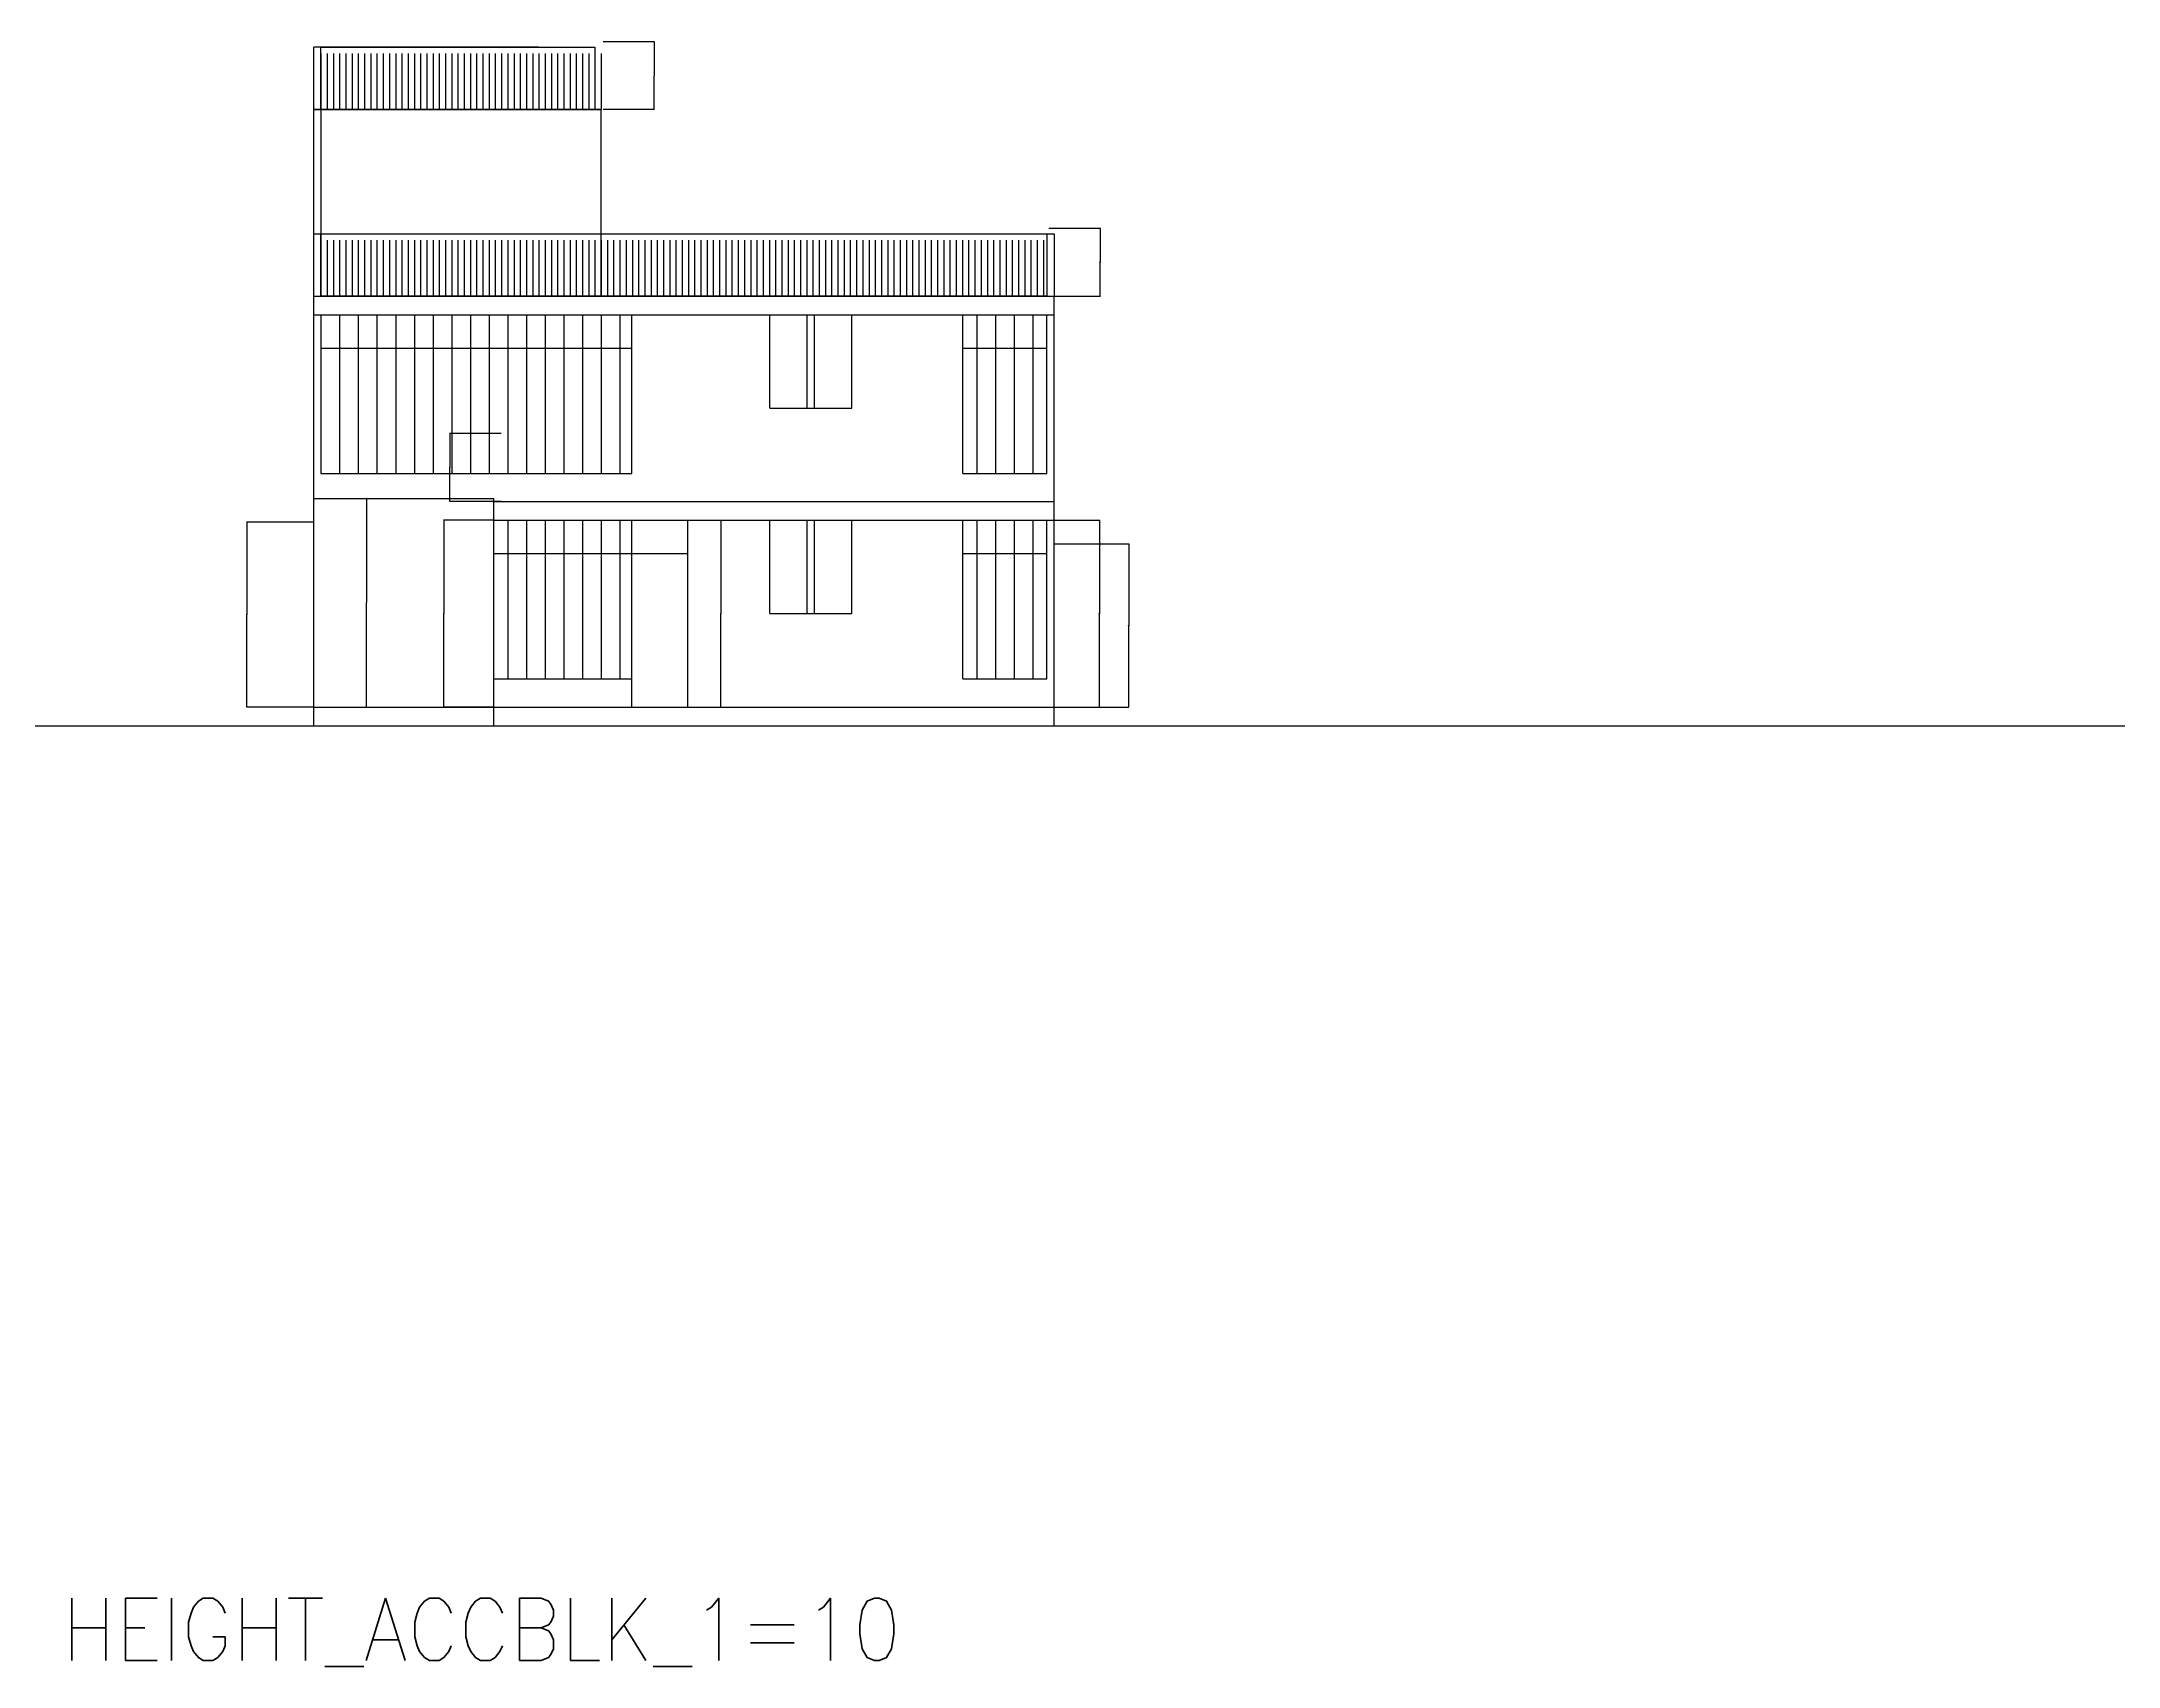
# Model space of a CAD drawing. Header units: feet. Extents: x -1257 to 5708, y 184 to 5555.
# Drawn here: x 865 to 2178, y 4528 to 5555 of the extents above; entities that cross this region are included whole.
import ezdxf

# ---------------------------------------------------------------- set-up
doc = ezdxf.new("R2010")
doc.units = ezdxf.units.FT
doc.header["$MEASUREMENT"] = 0
doc.layers.add('ACCBLK_1', color=7, linetype='Continuous')
for name, color, linetype, plot in [('BLK_1_FLR_0_REGULAR_ROOM', 1, 'Continuous', False), ('BLK_1_FLR_0_WC_BATH_HT', 3, 'Continuous', False), ('BLK_1_PARAPET_HT', 2, 'Continuous', False)]:
    doc.layers.add(name, color=color, linetype=linetype, plot=plot)
doc.layers.add('BLK_1_STAIR_HEADROOM', color=7, linetype='Continuous', lineweight=0, plot=False)
doc.styles.get("Standard").update_dxf_attribs({"font": 'standard'})
doc.dimstyles.get("Standard").update_dxf_attribs({"dimtxt": 0.18, "dimasz": 0.18, "dimexe": 0.18, "dimexo": 0.0625, "dimgap": 0.09, "dimtad": 0, "dimtih": 1, "dimtoh": 1, "dimdec": 1, "dimzin": 0, "dimdsep": 46, "dimlunit": 4, "dimtxsty": 'standard', "dimcen": 0.09, "dimadec": 0, "dimazin": 0, "dimtfac": 1, "dimtdec": 1, "dimtofl": 0, "dimtmove": 0, "dimatfit": 3, "dimfxl": 1, "dimtolj": 1, "dimtzin": 0, "dimarcsym": 0})

# ---------------------------------------------------------------- blocks, each defined once
blk = doc.blocks.new('AUDIT_I_200127221134-10')
blk.add_line((0, 0.45), (0, -0.45))
blk = doc.blocks.new('AUDIT_I_200127221134-11')
at = {"color": 0, "linetype": 'ByBlock', "lineweight": -2}
for p in [(-4.5, 0), (-4.4, 0), (-4.3, 0), (-4.2, 0), (-4.1, 0), (-4, 0), (-3.9, 0), (-3.8, 0), (-3.7, 0), (-3.6, 0), (-3.5, 0), (-3.4, 0), (-3.3, 0), (-3.2, 0), (-3.1, 0), (-3, 0), (-2.9, 0), (-2.8, 0), (-2.7, 0), (-2.6, 0), (-2.5, 0), (-2.4, 0), (-2.3, 0), (-2.2, 0), (-2.1, 0), (-2, 0), (-1.9, 0), (-1.8, 0), (-1.7, 0), (-1.6, 0), (-1.5, 0), (-1.4, 0), (-1.3, 0), (-1.2, 0), (-1.1, 0), (-1, 0), (-0.9, 0), (-0.8, 0), (-0.7, 0), (-0.6, 0), (-0.5, 0), (-0.4, 0), (-0.3, 0), (-0.2, 0), (-0.1, 0), (0, 0)]:
    blk.add_blockref('AUDIT_I_200127221134-10', p, dxfattribs=at)
blk = doc.blocks.new('AUDIT_I_200127221134-12')
blk.add_line((0, 0.45), (0, -0.45))
blk = doc.blocks.new('AUDIT_I_200127221134-13')
at = {"color": 0, "linetype": 'ByBlock', "lineweight": -2}
for p in [(-11.6, 0), (-11.5, 0), (-11.4, 0), (-11.3, 0), (-11.2, 0), (-11.1, 0), (-11, 0), (-10.9, 0), (-10.8, 0), (-10.7, 0), (-10.6, 0), (-10.5, 0), (-10.4, 0), (-10.3, 0), (-10.2, 0), (-10.1, 0), (-10, 0), (-9.9, 0), (-9.8, 0), (-9.7, 0), (-9.6, 0), (-9.5, 0), (-9.4, 0), (-9.3, 0), (-9.2, 0), (-9.1, 0), (-9, 0), (-8.9, 0), (-8.8, 0), (-8.7, 0), (-8.6, 0), (-8.5, 0), (-8.4, 0), (-8.3, 0), (-8.2, 0), (-8.1, 0), (-8, 0), (-7.9, 0), (-7.8, 0), (-7.7, 0), (-7.6, 0), (-7.5, 0), (-7.4, 0), (-7.3, 0), (-7.2, 0), (-7.1, 0), (-7, 0), (-6.9, 0), (-6.8, 0), (-6.7, 0), (-6.6, 0), (-6.5, 0), (-6.4, 0), (-6.3, 0), (-6.2, 0), (-6.1, 0), (-6, 0), (-5.9, 0), (-5.8, 0), (-5.7, 0), (-5.6, 0), (-5.5, 0), (-5.4, 0), (-5.3, 0), (-5.2, 0), (-5.1, 0), (-5, 0), (-4.9, 0), (-4.8, 0), (-4.7, 0), (-4.6, 0), (-4.5, 0), (-4.4, 0), (-4.3, 0), (-4.2, 0), (-4.1, 0), (-4, 0), (-3.9, 0), (-3.8, 0), (-3.7, 0), (-3.6, 0), (-3.5, 0), (-3.4, 0), (-3.3, 0), (-3.2, 0), (-3.1, 0), (-3, 0), (-2.9, 0), (-2.8, 0), (-2.7, 0), (-2.6, 0), (-2.5, 0), (-2.4, 0), (-2.3, 0), (-2.2, 0), (-2.1, 0), (-2, 0), (-1.9, 0), (-1.8, 0), (-1.7, 0), (-1.6, 0), (-1.5, 0), (-1.4, 0), (-1.3, 0), (-1.2, 0), (-1.1, 0), (-1, 0), (-0.9, 0), (-0.8, 0), (-0.7, 0), (-0.6, 0), (-0.5, 0), (-0.4, 0), (-0.3, 0), (-0.2, 0), (-0.1, 0), (0, 0)]:
    blk.add_blockref('AUDIT_I_200127221134-12', p, dxfattribs=at)
blk = doc.blocks.new('*D114')
at = {"layer": 'ACCBLK_1', "color": 0, "lineweight": -2, "transparency": 16777216}
for p, q in [((1037, 5251.4), (994.5, 5251.4)), ((994.7, 5251.3), (994.7, 5193.2)), ((994.7, 5134.8), (994.7, 5192.8)), ((1037, 5134.6), (994.5, 5134.6))]:
    blk.add_line(p, q, dxfattribs=at)
at = {"layer": 'ACCBLK_1', "color": 0, "transparency": 16777216}
for points in [[(994.6, 5251.3), (994.7, 5251.3), (994.7, 5251.4)], [(994.6, 5134.8), (994.7, 5134.8), (994.7, 5134.6)]]:
    blk.add_solid(points, dxfattribs=at)
at = {"layer": 'Defpoints', "color": 0, "transparency": 16777216}
for p in [(994.7, 5251.4), (1037, 5251.4), (1037, 5134.6)]:
    blk.add_point(p, dxfattribs=at)
at = {"layer": 'ACCBLK_1', "color": 0, "transparency": 16777216, "insert": (994.7, 5193), "char_height": 0.18, "width": 0.7, "attachment_point": 5}
blk.add_mtext('\\A1;9\'-9"', dxfattribs=at)
blk = doc.blocks.new('*D126')
at = {"layer": 'BLK_1_FLR_0_REGULAR_ROOM', "color": 0, "lineweight": -2, "transparency": 16777216}
for p, q in [((1238.2, 5252.7), (1294.6, 5252.7)), ((1294.4, 5252.5), (1294.4, 5193.9)), ((1294.4, 5134.8), (1294.4, 5193.5)), ((1238.2, 5134.6), (1294.6, 5134.6))]:
    blk.add_line(p, q, dxfattribs=at)
at = {"layer": 'BLK_1_FLR_0_REGULAR_ROOM', "color": 0, "transparency": 16777216}
for points in [[(1294.4, 5252.5), (1294.4, 5252.5), (1294.4, 5252.7)], [(1294.4, 5134.8), (1294.4, 5134.8), (1294.4, 5134.6)]]:
    blk.add_solid(points, dxfattribs=at)
at = {"layer": 'Defpoints', "color": 0, "transparency": 16777216}
for p in [(1238.1, 5252.7), (1294.4, 5252.7), (1238.1, 5134.6)]:
    blk.add_point(p, dxfattribs=at)
at = {"layer": 'BLK_1_FLR_0_REGULAR_ROOM', "color": 0, "transparency": 16777216, "insert": (1294.4, 5193.7), "char_height": 0.18, "attachment_point": 5}
blk.add_mtext('\\A1;9\'-10"', dxfattribs=at)
blk = doc.blocks.new('*D127')
at = {"layer": 'BLK_1_FLR_0_REGULAR_ROOM', "color": 0, "lineweight": -2, "transparency": 16777216}
for p, q in [((1505.1, 5252.7), (1533.9, 5252.7)), ((1533.7, 5252.5), (1533.7, 5193.9)), ((1533.7, 5134.8), (1533.7, 5193.5)), ((1505.1, 5134.6), (1533.9, 5134.6))]:
    blk.add_line(p, q, dxfattribs=at)
at = {"layer": 'BLK_1_FLR_0_REGULAR_ROOM', "color": 0, "transparency": 16777216}
for points in [[(1533.7, 5252.5), (1533.7, 5252.5), (1533.7, 5252.7)], [(1533.7, 5134.8), (1533.7, 5134.8), (1533.7, 5134.6)]]:
    blk.add_solid(points, dxfattribs=at)
at = {"layer": 'Defpoints', "color": 0, "transparency": 16777216}
for p in [(1505, 5252.7), (1533.7, 5252.7), (1505, 5134.6)]:
    blk.add_point(p, dxfattribs=at)
at = {"layer": 'BLK_1_FLR_0_REGULAR_ROOM', "color": 0, "transparency": 16777216, "insert": (1533.7, 5193.7), "char_height": 0.18, "attachment_point": 5}
blk.add_mtext('\\A1;9\'-10"', dxfattribs=at)
blk = doc.blocks.new('*D128')
at = {"layer": 'BLK_1_FLR_0_REGULAR_ROOM', "color": 0, "lineweight": -2, "transparency": 16777216}
for p, q in [((1150.7, 5252.7), (1119.1, 5252.7)), ((1119.3, 5252.5), (1119.3, 5193.9)), ((1119.3, 5134.8), (1119.3, 5193.5)), ((1150.7, 5134.6), (1119.1, 5134.6))]:
    blk.add_line(p, q, dxfattribs=at)
at = {"layer": 'BLK_1_FLR_0_REGULAR_ROOM', "color": 0, "transparency": 16777216}
for points in [[(1119.3, 5252.5), (1119.4, 5252.5), (1119.3, 5252.7)], [(1119.3, 5134.8), (1119.4, 5134.8), (1119.3, 5134.6)]]:
    blk.add_solid(points, dxfattribs=at)
at = {"layer": 'Defpoints', "color": 0, "transparency": 16777216}
for p in [(1119.3, 5252.7), (1150.8, 5252.7), (1150.8, 5134.6)]:
    blk.add_point(p, dxfattribs=at)
at = {"layer": 'BLK_1_FLR_0_REGULAR_ROOM', "color": 0, "transparency": 16777216, "insert": (1119.3, 5193.7), "char_height": 0.18, "attachment_point": 5}
blk.add_mtext('\\A1;9\'-10"', dxfattribs=at)
blk = doc.blocks.new('*D156')
at = {"layer": 'BLK_1_FLR_0_WC_BATH_HT', "color": 0, "lineweight": -2, "transparency": 16777216}
for p, q in [((1070.3, 5266.5), (1070.1, 5266.5)), ((1070.3, 5266.3), (1070.3, 5200.7)), ((1070.3, 5134.8), (1070.3, 5200.3)), ((1070.3, 5134.6), (1070.1, 5134.6))]:
    blk.add_line(p, q, dxfattribs=at)
at = {"layer": 'BLK_1_FLR_0_WC_BATH_HT', "color": 0, "transparency": 16777216}
for points in [[(1070.3, 5266.3), (1070.4, 5266.3), (1070.3, 5266.5)], [(1070.3, 5134.8), (1070.4, 5134.8), (1070.3, 5134.6)]]:
    blk.add_solid(points, dxfattribs=at)
at = {"layer": 'Defpoints', "color": 0, "transparency": 16777216}
for p in [(1070.3, 5266.5), (1070.3, 5266.5), (1070.3, 5134.6)]:
    blk.add_point(p, dxfattribs=at)
at = {"layer": 'BLK_1_FLR_0_WC_BATH_HT', "color": 0, "transparency": 16777216, "insert": (1070.3, 5200.5), "char_height": 0.18, "attachment_point": 5}
blk.add_mtext("\\A1;11'", dxfattribs=at)
blk = doc.blocks.new('*D165')
at = {"layer": 'BLK_1_PARAPET_HT', "color": 0, "lineweight": -2, "transparency": 16777216}
for p, q in [((1501.7, 5437.4), (1534.3, 5437.4)), ((1534.1, 5437.2), (1534.1, 5416.1)), ((1534.1, 5394.6), (1534.1, 5415.7)), ((1501.7, 5394.4), (1534.3, 5394.4))]:
    blk.add_line(p, q, dxfattribs=at)
at = {"layer": 'BLK_1_PARAPET_HT', "color": 0, "transparency": 16777216}
for points in [[(1534.1, 5437.2), (1534.1, 5437.2), (1534.1, 5437.4)], [(1534.1, 5394.6), (1534.1, 5394.6), (1534.1, 5394.4)]]:
    blk.add_solid(points, dxfattribs=at)
at = {"layer": 'Defpoints', "color": 0, "transparency": 16777216}
for p in [(1501.6, 5437.4), (1501.6, 5394.4), (1534.1, 5394.4)]:
    blk.add_point(p, dxfattribs=at)
at = {"layer": 'BLK_1_PARAPET_HT', "color": 0, "transparency": 16777216, "insert": (1534.1, 5415.9), "char_height": 0.18, "attachment_point": 5}
blk.add_mtext('\\A1;3\'-7"', dxfattribs=at)
blk = doc.blocks.new('*D164')
at = {"layer": 'BLK_1_PARAPET_HT', "color": 0, "lineweight": -2, "transparency": 16777216}
for p, q in [((1155.5, 5307.5), (1122.8, 5307.5)), ((1123, 5307.3), (1123, 5286.2)), ((1123, 5264.7), (1123, 5285.8)), ((1155.5, 5264.5), (1122.8, 5264.5))]:
    blk.add_line(p, q, dxfattribs=at)
at = {"layer": 'BLK_1_PARAPET_HT', "color": 0, "transparency": 16777216}
for points in [[(1123, 5307.3), (1123, 5307.3), (1123, 5307.5)], [(1123, 5264.7), (1123, 5264.7), (1123, 5264.5)]]:
    blk.add_solid(points, dxfattribs=at)
at = {"layer": 'Defpoints', "color": 0, "transparency": 16777216}
for p in [(1155.5, 5307.5), (1123, 5264.5), (1155.5, 5264.5)]:
    blk.add_point(p, dxfattribs=at)
at = {"layer": 'BLK_1_PARAPET_HT', "color": 0, "transparency": 16777216, "insert": (1123, 5286), "char_height": 0.18, "attachment_point": 5}
blk.add_mtext('\\A1;3\'-7"', dxfattribs=at)
blk = doc.blocks.new('*D166')
at = {"layer": 'BLK_1_PARAPET_HT', "color": 0, "lineweight": -2, "transparency": 16777216}
for p, q in [((1219.9, 5555.5), (1252.5, 5555.5)), ((1252.3, 5555.3), (1252.3, 5534.2)), ((1252.3, 5512.7), (1252.3, 5533.8)), ((1219.9, 5512.6), (1252.5, 5512.6))]:
    blk.add_line(p, q, dxfattribs=at)
at = {"layer": 'BLK_1_PARAPET_HT', "color": 0, "transparency": 16777216}
for points in [[(1252.3, 5555.3), (1252.4, 5555.3), (1252.3, 5555.5)], [(1252.3, 5512.7), (1252.4, 5512.7), (1252.3, 5512.6)]]:
    blk.add_solid(points, dxfattribs=at)
at = {"layer": 'Defpoints', "color": 0, "transparency": 16777216}
for p in [(1219.8, 5555.5), (1219.8, 5512.6), (1252.3, 5512.6)]:
    blk.add_point(p, dxfattribs=at)
at = {"layer": 'BLK_1_PARAPET_HT', "color": 0, "transparency": 16777216, "insert": (1252.3, 5534), "char_height": 0.18, "attachment_point": 5}
blk.add_mtext('\\A1;3\'-7"', dxfattribs=at)
blk = doc.blocks.new('*D167')
at = {"layer": 'BLK_1_STAIR_HEADROOM', "color": 0, "lineweight": -2, "transparency": 16777216}
for p, q in [((1505.1, 5237.9), (1552.3, 5237.9)), ((1552.2, 5237.7), (1552.2, 5186.5)), ((1552.2, 5134.8), (1552.2, 5185.9)), ((1505.1, 5134.6), (1552.3, 5134.6))]:
    blk.add_line(p, q, dxfattribs=at)
at = {"layer": 'BLK_1_STAIR_HEADROOM', "color": 0, "transparency": 16777216}
for points in [[(1552.1, 5237.7), (1552.2, 5237.7), (1552.2, 5237.9)], [(1552.1, 5134.8), (1552.2, 5134.8), (1552.2, 5134.6)]]:
    blk.add_solid(points, dxfattribs=at)
at = {"layer": 'Defpoints', "color": 0, "transparency": 16777216}
for p in [(1505, 5237.9), (1552.2, 5237.9), (1505, 5134.6)]:
    blk.add_point(p, dxfattribs=at)
at = {"layer": 'BLK_1_STAIR_HEADROOM', "color": 0, "transparency": 16777216, "insert": (1552.2, 5186.2), "char_height": 0.18, "attachment_point": 5}
blk.add_mtext('\\A1;8\'-7{\\H1x;\\S1/2;}"', dxfattribs=at)

msp = doc.modelspace()

# ---------------------------------------------------------------- linework, layer by layer
for p, q in [((1037.02, 5122.79), (1037.02, 5551.93)), ((1179.35, 5551.93), (1037.02, 5551.93)), ((1037.02, 5512.56), (1218.72, 5512.56)), ((1179.35, 5512.56), (1037.02, 5512.56)), ((1218.72, 5394.44), (1218.72, 5512.56)), ((1037.02, 5433.81), (1505.02, 5433.81)), ((1505.02, 5433.81), (1505.02, 5394.44)), ((1037.02, 5394.44), (1505.02, 5394.44)), ((1505.02, 5122.79), (1505.02, 5394.44)), ((1037.02, 5382.63), (1505.02, 5382.63)), ((1041.55, 5382.63), (1041.55, 5282.24)), ((1053.36, 5382.63), (1053.36, 5282.24)), ((1065.17, 5382.63), (1065.17, 5282.24)), ((1076.98, 5382.63), (1076.98, 5282.24)), ((1088.79, 5382.63), (1088.79, 5282.24)), ((1100.61, 5382.63), (1100.61, 5282.24)), ((1112.42, 5382.63), (1112.42, 5282.24)), ((1124.23, 5382.63), (1124.23, 5282.24)), ((1136.04, 5382.63), (1136.04, 5282.24)), ((1147.85, 5382.63), (1147.85, 5282.24)), ((1159.66, 5382.63), (1159.66, 5282.24)), ((1171.47, 5382.63), (1171.47, 5282.24)), ((1183.28, 5382.63), (1183.28, 5282.24)), ((1195.09, 5382.63), (1195.09, 5282.24)), ((1206.9, 5382.63), (1206.9, 5282.24)), ((1218.72, 5382.63), (1218.72, 5282.24)), ((1230.53, 5382.63), (1230.53, 5282.24)), ((1238.09, 5282.24), (1238.09, 5382.63)), ((1325.3, 5323.58), (1325.3, 5382.63)), ((1348.92, 5323.58), (1348.92, 5382.63)), ((1353.45, 5323.58), (1353.45, 5382.63)), ((1377.07, 5323.58), (1377.07, 5382.63)), ((1447.35, 5282.24), (1447.35, 5382.63)), ((1456.2, 5382.63), (1456.2, 5282.24)), ((1468.02, 5382.63), (1468.02, 5282.24)), ((1479.83, 5382.63), (1479.83, 5282.24)), ((1491.64, 5382.63), (1491.64, 5282.24)), ((1500.5, 5282.24), (1500.5, 5382.63)), ((1041.55, 5361.65), (1238.09, 5361.65)), ((1447.35, 5361.65), (1500.5, 5361.65)), ((1325.3, 5323.58), (1377.07, 5323.58)), ((1041.55, 5282.24), (1238.09, 5282.24)), ((1447.35, 5282.24), (1500.5, 5282.24)), ((1037.02, 5266.49), (1150.8, 5266.49)), ((1150.8, 5122.79), (1150.8, 5266.49)), ((1150.8, 5264.52), (1505.02, 5264.52)), ((1150.8, 5252.71), (1505.02, 5252.71)), ((1159.66, 5252.71), (1159.66, 5152.32)), ((1171.47, 5252.71), (1171.47, 5152.32)), ((1183.28, 5252.71), (1183.28, 5152.32)), ((1195.09, 5252.71), (1195.09, 5152.32)), ((1206.9, 5252.71), (1206.9, 5152.32)), ((1218.72, 5252.71), (1218.72, 5152.32)), ((1230.53, 5252.71), (1230.53, 5152.32)), ((1238.09, 5152.32), (1238.09, 5252.71)), ((1238.09, 5134.6), (1238.09, 5252.71)), ((1273.53, 5134.6), (1273.53, 5252.71)), ((1325.3, 5193.66), (1325.3, 5252.71)), ((1348.92, 5193.66), (1348.92, 5252.71)), ((1353.45, 5193.66), (1353.45, 5252.71)), ((1377.07, 5193.66), (1377.07, 5252.71)), ((1447.35, 5152.32), (1447.35, 5252.71)), ((1456.2, 5252.71), (1456.2, 5152.32)), ((1468.02, 5252.71), (1468.02, 5152.32)), ((1479.83, 5252.71), (1479.83, 5152.32)), ((1491.64, 5252.71), (1491.64, 5152.32)), ((1500.5, 5152.32), (1500.5, 5252.71)), ((1150.8, 5231.73), (1238.09, 5231.73)), ((1238.09, 5231.73), (1273.53, 5231.73)), ((1447.35, 5231.73), (1500.5, 5231.73)), ((1325.3, 5193.66), (1377.07, 5193.66)), ((1150.8, 5152.32), (1238.09, 5152.32)), ((1447.35, 5152.32), (1500.5, 5152.32)), ((1037.02, 5134.6), (1505.02, 5134.6)), ((606.71, 5122.79), (4385.93, 5122.79))]:
    msp.add_line(p, q)
for points in [[(1214.78, 5551.93), (1214.78, 5512.56), (1041.55, 5512.56), (1041.55, 5551.93), (1175.41, 5551.93)], [(1214.78, 5551.93), (1214.78, 5512.56), (1041.55, 5512.56), (1041.55, 5551.93), (1175.41, 5551.93)], [(1041.55, 5394.44), (1218.72, 5394.44), (1218.72, 5512.56), (1041.55, 5512.56), (1041.55, 5394.44)]]:
    msp.add_lwpolyline(points, close=True)
msp.add_lwpolyline([(1500.5, 5433.81), (1500.5, 5394.44), (1041.55, 5394.44), (1041.55, 5433.81), (1500.5, 5433.81)])

# ---------------------------------------------------------------- block references
at = {"xscale": -39.3701, "yscale": 39.3701, "zscale": 39.3701}
for name, p in [('AUDIT_I_200127221134-11', (1041.55, 5530.27)), ('AUDIT_I_200127221134-13', (1041.55, 5412.16))]:
    msp.add_blockref(name, p, dxfattribs=at)

# ---------------------------------------------------------------- texts
at = {"layer": 'ACCBLK_1', "insert": (877.97, 4570.9), "char_height": 39.3701, "attachment_point": 1}
msp.add_mtext_dynamic_manual_height_columns('HEIGHT_ACCBLK_1=10', width=303.6948, gutter_width=196.85, heights=[0], dxfattribs=at)

# ---------------------------------------------------------------- dimensions: what is measured, and where the dimension line sits
at = {"layer": 'ACCBLK_1', "color": 6, "true_color": 0xff00ff}
dim = msp.add_linear_dim(base=(994.6706, 5251.4482), p1=(1037.023, 5134.6021), p2=(1037.023, 5251.4482), angle=90, dimstyle='Standard', dxfattribs=at)
dim.commit()
dim.dimension.update_dxf_attribs({"geometry": '*D114', "text_midpoint": (994.6706, 5193.0252)})
at = {"layer": 'BLK_1_FLR_0_REGULAR_ROOM', "color": 1}
dim = msp.add_linear_dim(base=(1119.32, 5252.71), p1=(1150.8, 5134.6), p2=(1150.8, 5252.71), angle=90, dimstyle='Standard', dxfattribs=at)
dim.commit()
dim.dimension.update_dxf_attribs({"geometry": '*D128', "text_midpoint": (1119.32, 5193.66)})
at = {"layer": 'BLK_1_FLR_0_REGULAR_ROOM'}
dim = msp.add_aligned_dim(p1=(1238.09, 5134.6), p2=(1238.09, 5252.71), distance=-56.29, dimstyle='Standard', dxfattribs=at)
dim.commit()
dim.dimension.update_dxf_attribs({"geometry": '*D126', "text_midpoint": (1294.39, 5193.66)})
dim = msp.add_linear_dim(base=(1533.69, 5252.71), p1=(1505.02, 5134.6), p2=(1505.02, 5252.71), angle=90, dimstyle='Standard', dxfattribs=at)
dim.commit()
dim.dimension.update_dxf_attribs({"geometry": '*D127', "text_midpoint": (1533.69, 5193.66)})
at = {"layer": 'BLK_1_FLR_0_WC_BATH_HT'}
dim = msp.add_linear_dim(base=(1070.33, 5266.49), p1=(1070.33, 5134.6), p2=(1070.33, 5266.49), angle=90, dimstyle='Standard', dxfattribs=at)
dim.commit()
dim.dimension.update_dxf_attribs({"geometry": '*D156', "text_midpoint": (1070.33, 5200.55)})
at = {"layer": 'BLK_1_PARAPET_HT', "color": 3}
for base, p1, p2, picture, middle in [((1252.33, 5512.56), (1219.82, 5555.49), (1219.82, 5512.56), '*D166', (1252.33, 5534.02)), ((1534.11, 5394.44), (1501.6, 5437.38), (1501.6, 5394.44), '*D165', (1534.11, 5415.91)), ((1123.01, 5264.52), (1155.52, 5307.45), (1155.52, 5264.52), '*D164', (1123.01, 5285.99))]:
    dim = msp.add_linear_dim(base=base, p1=p1, p2=p2, angle=90, dimstyle='Standard', dxfattribs=at)
    dim.commit()
    dim.dimension.update_dxf_attribs({"geometry": picture, "text_midpoint": middle})
at = {"layer": 'BLK_1_STAIR_HEADROOM'}
dim = msp.add_linear_dim(base=(1552.16, 5237.86), p1=(1505.02, 5134.6), p2=(1505.02, 5237.86), angle=90, dimstyle='Standard', dxfattribs=at)
dim.commit()
dim.dimension.update_dxf_attribs({"geometry": '*D167', "text_midpoint": (1552.16, 5186.23)})

doc.saveas('drawing.dxf')
